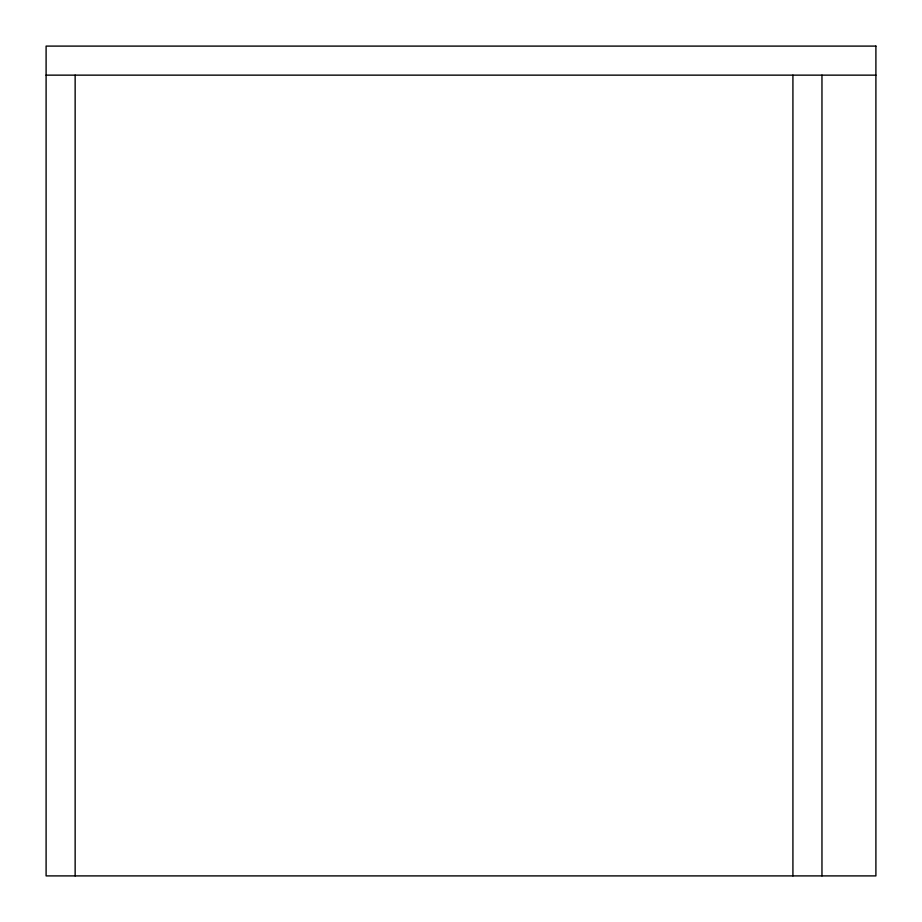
<?xml version="1.0" encoding="UTF-8"?>
<svg xmlns="http://www.w3.org/2000/svg" width="922" height="922" viewBox="0 0 922 922"><rect width="100%" height="100%" fill="white"/><g stroke="black" fill="none" stroke-linecap="round" stroke-linejoin="round"><path stroke-width="1.38" d="M46.1 75.143L875.9 75.143M821.963 75.143L821.963 875.9M792.92 75.143L792.92 875.9M75.143 75.143L75.143 875.9M875.9 46.1L46.1 46.1L46.1 875.9L875.9 875.9L875.9 46.1"/></g></svg>
